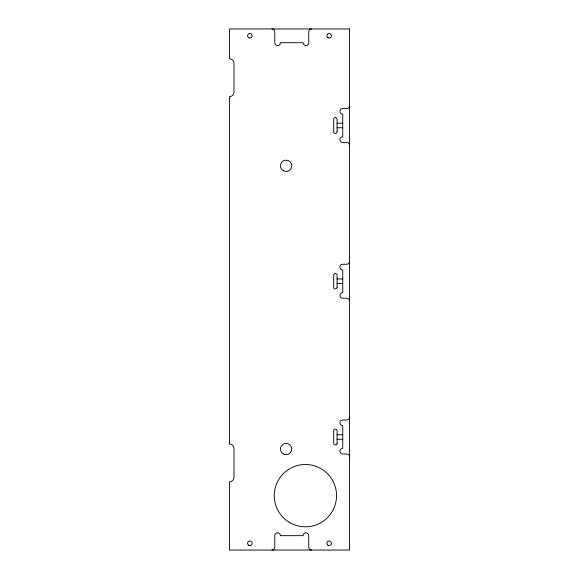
<?xml version="1.0" encoding="UTF-8"?>
<svg xmlns="http://www.w3.org/2000/svg" width="579" height="579" viewBox="0 0 579 579"><rect width="100%" height="100%" fill="white"/><g stroke="black" fill="none" stroke-linecap="round" stroke-linejoin="round"><path stroke-width="0.87" d="M337.079 123.226L342.746 123.226M337.079 127.756L342.746 127.756M337.079 278.984L342.746 278.984M337.079 283.515L342.746 283.515M337.079 434.757L342.746 434.757M337.079 439.287L342.746 439.287M349.542 261.426A2.83 2.83 0 0 1 346.712 264.256L342.746 264.256A2.83 2.83 0 0 0 339.916 267.085A2.83 2.83 0 0 0 342.746 269.923L342.746 292.576A2.83 2.83 0 0 0 339.916 295.413A2.83 2.83 0 0 0 342.746 298.243L346.712 298.243A2.83 2.83 0 0 1 349.542 301.073M349.542 145.3A2.83 2.83 0 0 0 346.712 142.47L342.746 142.47A2.83 2.83 0 0 1 339.916 139.633A2.83 2.83 0 0 1 342.746 136.803L342.746 114.143A2.83 2.83 0 0 1 339.916 111.313A2.83 2.83 0 0 1 342.746 108.483L347.154 108.483A2.83 2.83 0 0 0 349.542 105.682M311.589 28.95A2.83 2.83 0 0 0 308.759 31.78L308.759 42.716A2.83 2.83 0 0 1 305.929 45.546A2.83 2.83 0 0 1 303.092 42.716L280.439 42.716A2.83 2.83 0 0 1 277.602 45.546A2.83 2.83 0 0 1 274.772 42.716L274.772 31.78A2.83 2.83 0 0 0 271.942 28.95M271.942 550.05A2.83 2.83 0 0 0 274.772 547.22L274.772 535.662A2.83 2.83 0 0 1 277.602 532.832A2.83 2.83 0 0 1 280.439 535.662L303.092 535.662A2.83 2.83 0 0 1 305.929 532.832A2.83 2.83 0 0 1 308.759 535.662L308.759 547.22A2.83 2.83 0 0 0 311.589 550.05M349.542 456.845A2.83 2.83 0 0 0 346.712 454.016L342.746 454.016A2.83 2.83 0 0 1 339.916 451.186A2.83 2.83 0 0 1 342.746 448.349L342.746 425.695A2.83 2.83 0 0 1 339.916 422.865A2.83 2.83 0 0 1 342.746 420.028L346.712 420.028A2.83 2.83 0 0 0 349.542 417.198M349.542 28.95L229.458 28.95L229.458 58.79A4.531 4.531 0 0 1 233.988 63.321L233.988 92.097A4.531 4.531 0 0 1 229.458 96.635L229.458 443.984A4.531 4.531 0 0 1 233.988 448.515L233.988 477.291A4.531 4.531 0 0 1 229.458 481.822L229.458 550.05L349.542 550.05L349.542 28.95M337.079 131.722L337.079 119.26A1.701 1.701 0 0 0 335.386 117.559A1.701 1.701 0 0 0 333.685 119.26L333.685 131.722A1.701 1.701 0 0 0 335.386 133.423A1.701 1.701 0 0 0 337.079 131.722M337.079 287.256L337.079 275.242A1.701 1.701 0 0 0 335.386 273.541A1.701 1.701 0 0 0 333.685 275.242L333.685 287.256A1.701 1.701 0 0 0 335.386 288.95A1.701 1.701 0 0 0 337.079 287.256M337.079 443.253L337.079 430.79A1.701 1.701 0 0 0 335.386 429.09A1.701 1.701 0 0 0 333.685 430.79L333.685 443.253A1.701 1.701 0 0 0 335.386 444.954A1.701 1.701 0 0 0 337.079 443.253M328.018 37.707A2.265 2.265 0 0 0 331.42 35.746A2.265 2.265 0 0 0 328.018 33.785A2.265 2.265 0 0 0 328.018 37.707M248.717 545.252A2.265 2.265 0 0 0 252.111 543.29A2.265 2.265 0 0 0 248.717 541.329A2.265 2.265 0 0 0 248.717 545.252M248.717 37.707A2.265 2.265 0 0 0 252.111 35.746A2.265 2.265 0 0 0 248.717 33.785A2.265 2.265 0 0 0 248.717 37.707M328.018 545.252A2.265 2.265 0 0 0 331.42 543.29A2.265 2.265 0 0 0 328.018 541.329A2.265 2.265 0 0 0 328.018 545.252M283.269 453.936A5.667 5.667 0 0 0 291.765 449.036A5.667 5.667 0 0 0 283.269 444.129A5.667 5.667 0 0 0 283.269 453.936M283.269 170.711A5.667 5.667 0 0 0 291.765 165.804A5.667 5.667 0 0 0 283.269 160.904A5.667 5.667 0 0 0 283.269 170.711M289.833 522.627A31.157 31.157 0 0 0 336.558 495.646A31.157 31.157 0 0 0 289.833 468.664A31.157 31.157 0 0 0 289.833 522.627"/></g></svg>
